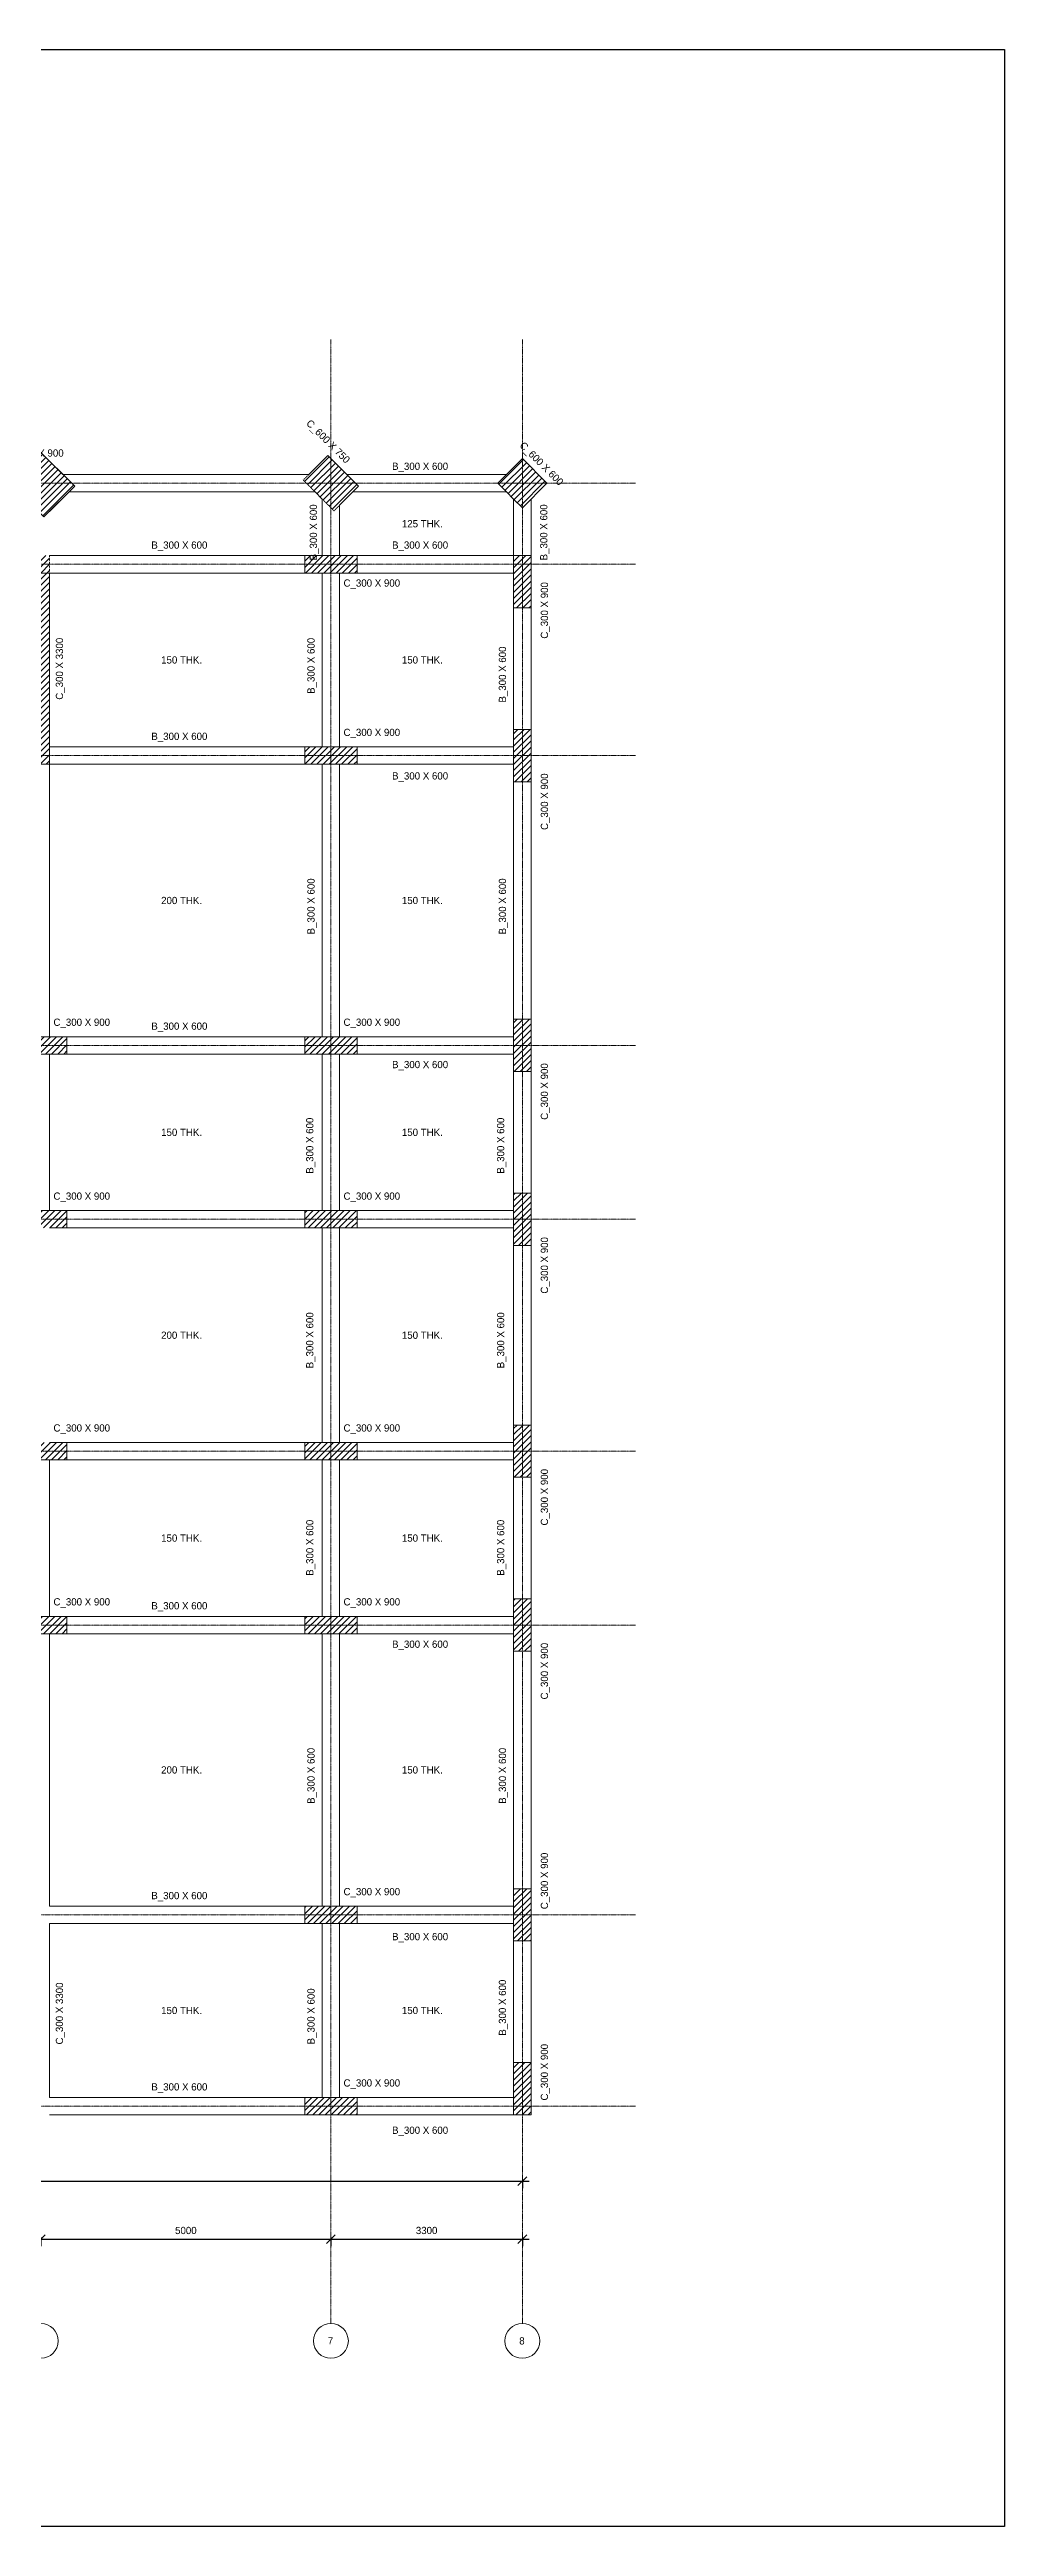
# Model space of a CAD drawing. Header units: millimetres. Extents: x -12446 to 395154, y -7552 to 35181.
# Drawn here: x 73560 to 90020, y -7552 to 35181 of the extents above; entities that cross this region are included whole.
import ezdxf

# ---------------------------------------------------------------- set-up
doc = ezdxf.new("R2010")
doc.units = ezdxf.units.MM
doc.header["$PDMODE"] = 35
doc.linetypes.add('Dash', pattern=[6.35, 3.175, -3.175])
doc.linetypes.add('Grid Line', pattern=[22.225, 12.7, -3.175, 3.175, -3.175])
for name, color, linetype, lineweight in [('A-ANNO-DIMS', 211, 'Continuous', 9), ('A-FLOR', 192, 'Continuous', 18), ('A-FLOR-IDEN', 11, 'Continuous', 9), ('Boundary', 40, 'Continuous', 30), ('S-BEAM', 12, 'Continuous', 18), ('S-BEAM-HDLN', 1, 'Dash', 18), ('S-BEAM-IDEN', 2, 'Continuous', 9), ('S-COLS', 52, 'Continuous', 18), ('S-COLS-IDEN', 171, 'Continuous', 9), ('S-GRID', 1, 'Continuous', 9), ('S-GRID-IDEN', 1, 'Continuous', 9)]:
    doc.layers.add(name, color=color, linetype=linetype, lineweight=lineweight)
doc.styles.add('JetBrains Mono', font='JetBrainsMono-VariableFont_wght.ttf', dxfattribs={"height": 125})
doc.dimstyles.new('Diagonal_-_2_5mm_JetBrains_Mono', dxfattribs={"dimscale": 304.8, "dimtxt": 176.918969, "dimasz": 0.492126, "dimexe": 0.393701, "dimexo": 0.246063, "dimgap": 0.287073, "dimtad": 1, "dimdec": 0, "dimzin": 0, "dimdsep": 46, "dimtxsty": 'JetBrains Mono', "dimblk1": 'OBLIQUE', "dimblk2": 'OBLIQUE', "dimsah": 1, "dimcen": 0.09, "dimdle": 0.393701, "dimazin": 0, "dimtfac": 1, "dimtdec": 4, "dimtix": 1, "dimtmove": 0, "dimatfit": 3, "dimfxl": 1, "dimtvp": 1, "dimtfill": 1, "dimtolj": 1, "dimtzin": 0, "dimarcsym": 2})
pattern_1 = [(45, (53410.466, 0), (-53.03301, 53.03301), [])]

# ---------------------------------------------------------------- blocks, each defined once
blk = doc.blocks.new('Grid - M_Grid Head - Circle-24584-01 1st Floor Lvl_')
at = {"layer": 'S-GRID-IDEN'}
blk.add_circle((0, 0), 6, dxfattribs=at)
blk = doc.blocks.new('_Oblique')
at = {"color": 0, "linetype": 'ByBlock', "lineweight": -2}
blk.add_line((-0.5, -0.5), (0.5, 0.5), dxfattribs=at)
blk = doc.blocks.new('*D110')
at = {"layer": 'A-ANNO-DIMS', "color": 0, "lineweight": -2, "transparency": 16777216}
for p, q in [((73290, -2597), (78530, -2597)), ((73410, -2566), (73410, -2717)), ((78410, -2566), (78410, -2717))]:
    blk.add_line(p, q, dxfattribs=at)
at = {"layer": 'Defpoints', "color": 0, "transparency": 16777216}
for p in [(73410, -2491), (78410, -2491), (78410, -2597)]:
    blk.add_point(p, dxfattribs=at)
at = {"layer": 'A-ANNO-DIMS', "color": 0, "lineweight": -2, "transparency": 16777216, "xscale": 150, "yscale": 150, "zscale": 150, "rotation": 180}
blk.add_blockref('_Oblique', (73410, -2597), dxfattribs=at)
at = {"layer": 'A-ANNO-DIMS', "color": 0, "lineweight": -2, "transparency": 16777216, "xscale": 150, "yscale": 150, "zscale": 150}
blk.add_blockref('_Oblique', (78410, -2597), dxfattribs=at)
at = {"layer": 'A-ANNO-DIMS', "color": 0, "transparency": 16777216, "insert": (75910, -2446), "char_height": 125, "width": 496.29, "attachment_point": 5, "style": 'JetBrains Mono', "bg_fill": 3, "box_fill_scale": 1.1, "bg_fill_color": 9, "bg_fill_true_color": 13158600, "bg_fill_transparency": 0}
blk.add_mtext('\\A1;5000', dxfattribs=at)
blk = doc.blocks.new('*D111')
at = {"layer": 'A-ANNO-DIMS', "color": 0, "lineweight": -2, "transparency": 16777216}
for p, q in [((78290, -2597), (81830, -2597)), ((78410, -2566), (78410, -2717)), ((81710, -2566), (81710, -2717))]:
    blk.add_line(p, q, dxfattribs=at)
at = {"layer": 'Defpoints', "color": 0, "transparency": 16777216}
for p in [(78410, -2491), (81710, -2491), (81710, -2597)]:
    blk.add_point(p, dxfattribs=at)
at = {"layer": 'A-ANNO-DIMS', "color": 0, "lineweight": -2, "transparency": 16777216, "xscale": 150, "yscale": 150, "zscale": 150, "rotation": 180}
blk.add_blockref('_Oblique', (78410, -2597), dxfattribs=at)
at = {"layer": 'A-ANNO-DIMS', "color": 0, "lineweight": -2, "transparency": 16777216, "xscale": 150, "yscale": 150, "zscale": 150}
blk.add_blockref('_Oblique', (81710, -2597), dxfattribs=at)
at = {"layer": 'A-ANNO-DIMS', "color": 0, "transparency": 16777216, "insert": (80060, -2446), "char_height": 125, "width": 496.29, "attachment_point": 5, "style": 'JetBrains Mono', "bg_fill": 3, "box_fill_scale": 1.1, "bg_fill_color": 9, "bg_fill_true_color": 13158600, "bg_fill_transparency": 0}
blk.add_mtext('\\A1;3300', dxfattribs=at)
blk = doc.blocks.new('*D121')
at = {"layer": 'A-ANNO-DIMS', "color": 0, "lineweight": -2, "transparency": 16777216}
for p, q in [((52990, -1597), (81830, -1597)), ((53110, -1566), (53110, -1717)), ((81710, -1566), (81710, -1717))]:
    blk.add_line(p, q, dxfattribs=at)
at = {"layer": 'Defpoints', "color": 0, "transparency": 16777216}
for p in [(53110, -1491), (81710, -1491), (81710, -1597)]:
    blk.add_point(p, dxfattribs=at)
at = {"layer": 'A-ANNO-DIMS', "color": 0, "lineweight": -2, "transparency": 16777216, "xscale": 150, "yscale": 150, "zscale": 150, "rotation": 180}
blk.add_blockref('_Oblique', (53110, -1597), dxfattribs=at)
at = {"layer": 'A-ANNO-DIMS', "color": 0, "lineweight": -2, "transparency": 16777216, "xscale": 150, "yscale": 150, "zscale": 150}
blk.add_blockref('_Oblique', (81710, -1597), dxfattribs=at)
at = {"layer": 'A-ANNO-DIMS', "color": 0, "transparency": 16777216, "insert": (67410, -1446), "char_height": 125, "width": 620.37, "attachment_point": 5, "style": 'JetBrains Mono', "bg_fill": 3, "box_fill_scale": 1.1, "bg_fill_color": 9, "bg_fill_true_color": 13158600, "bg_fill_transparency": 0}
blk.add_mtext('\\A1;28600', dxfattribs=at)

msp = doc.modelspace()

# ---------------------------------------------------------------- hatches: boundary and pattern name
at = {"layer": 'S-COLS'}
h = msp.add_hatch(dxfattribs=at)
h.set_pattern_fill('FP_1', color=8, style=0, pattern_type=2)
h.set_pattern_definition(pattern_1)
h.paths.add_polyline_path([(73463.5, 27116.6), (73993.8, 27647), (73357.4, 28283.4), (72827.1, 27753), (73446.1, 27134)])
h = msp.add_hatch(dxfattribs=at)
h.set_pattern_fill('FP_1', color=8, style=0, pattern_type=2)
h.set_pattern_definition(pattern_1)
h.paths.add_polyline_path([(78463.5, 27222.7), (78887.8, 27647), (78357.4, 28177.3), (77933.2, 27753), (78260.5, 27425.7)])
h = msp.add_hatch(dxfattribs=at)
h.set_pattern_fill('FP_1', color=8, style=0, pattern_type=2)
h.set_pattern_definition(pattern_1)
h.paths.add_polyline_path([(81710.5, 27275.7), (82134.7, 27700), (81710.5, 28124.3), (81286.2, 27700), (81560.5, 27425.7)])
h = msp.add_hatch(dxfattribs=at)
h.set_pattern_fill('FP_1', color=8, style=0, pattern_type=2)
h.set_pattern_definition(pattern_1)
h.paths.add_polyline_path([(73560.5, 26150), (73560.5, 26450), (61260.5, 26450), (61260.5, 26150), (71142.8, 26150)])
h = msp.add_hatch(dxfattribs=at)
h.set_pattern_fill('FP_1', color=8, style=0, pattern_type=2)
h.set_pattern_definition(pattern_1)
h.paths.add_polyline_path([(73560.5, 22850), (73560.5, 26150), (73260.5, 26150), (73260.5, 22850)])
h = msp.add_hatch(dxfattribs=at)
h.set_pattern_fill('FP_1', color=8, style=0, pattern_type=2)
h.set_pattern_definition(pattern_1)
h.paths.add_polyline_path([(78860.5, 26150), (78860.5, 26450), (77960.5, 26450), (77960.5, 26150), (78560.5, 26150)])
h = msp.add_hatch(dxfattribs=at)
h.set_pattern_fill('FP_1', color=8, style=0, pattern_type=2)
h.set_pattern_definition(pattern_1)
h.paths.add_polyline_path([(81860.5, 25550), (81860.5, 26450), (81560.5, 26450), (81560.5, 25550)])
h = msp.add_hatch(dxfattribs=at)
h.set_pattern_fill('FP_1', color=8, style=0, pattern_type=2)
h.set_pattern_definition(pattern_1)
h.paths.add_polyline_path([(78860.5, 22850), (78860.5, 23150), (77960.5, 23150), (77960.5, 22850), (78560.5, 22850)])
h = msp.add_hatch(dxfattribs=at)
h.set_pattern_fill('FP_1', color=8, style=0, pattern_type=2)
h.set_pattern_definition(pattern_1)
h.paths.add_polyline_path([(81560.5, 22550), (81860.5, 22550), (81860.5, 23450), (81560.5, 23450), (81560.5, 22850)])
h = msp.add_hatch(dxfattribs=at)
h.set_pattern_fill('FP_1', color=8, style=0, pattern_type=2)
h.set_pattern_definition(pattern_1)
h.paths.add_polyline_path([(81860.5, 17550), (81860.5, 18450), (81560.5, 18450), (81560.5, 17550)])
h = msp.add_hatch(dxfattribs=at)
h.set_pattern_fill('FP_1', color=8, style=0, pattern_type=2)
h.set_pattern_definition(pattern_1)
h.paths.add_polyline_path([(73560.5, 17850), (73860.5, 17850), (73860.5, 18150), (72960.5, 18150), (72960.5, 17850), (73260.5, 17850)])
h = msp.add_hatch(dxfattribs=at)
h.set_pattern_fill('FP_1', color=8, style=0, pattern_type=2)
h.set_pattern_definition(pattern_1)
h.paths.add_polyline_path([(78560.5, 17850), (78860.5, 17850), (78860.5, 18150), (77960.5, 18150), (77960.5, 17850), (78260.5, 17850)])
h = msp.add_hatch(dxfattribs=at)
h.set_pattern_fill('FP_1', color=8, style=0, pattern_type=2)
h.set_pattern_definition(pattern_1)
h.paths.add_polyline_path([(81560.5, 14550), (81860.5, 14550), (81860.5, 15450), (81560.5, 15450), (81560.5, 14850)])
h = msp.add_hatch(dxfattribs=at)
h.set_pattern_fill('FP_1', color=8, style=0, pattern_type=2)
h.set_pattern_definition(pattern_1)
h.paths.add_polyline_path([(73560.5, 14850), (73860.5, 14850), (73860.5, 15150), (72960.5, 15150), (72960.5, 14850), (73260.5, 14850)])
h = msp.add_hatch(dxfattribs=at)
h.set_pattern_fill('FP_1', color=8, style=0, pattern_type=2)
h.set_pattern_definition(pattern_1)
h.paths.add_polyline_path([(78860.5, 14850), (78860.5, 15150), (77960.5, 15150), (77960.5, 14850), (78560.5, 14850)])
h = msp.add_hatch(dxfattribs=at)
h.set_pattern_fill('FP_1', color=8, style=0, pattern_type=2)
h.set_pattern_definition(pattern_1)
h.paths.add_polyline_path([(73860.5, 10850), (73860.5, 11150), (72960.5, 11150), (72960.5, 10850), (73560.5, 10850)])
h = msp.add_hatch(dxfattribs=at)
h.set_pattern_fill('FP_1', color=8, style=0, pattern_type=2)
h.set_pattern_definition(pattern_1)
h.paths.add_polyline_path([(78260.5, 10850), (78860.5, 10850), (78860.5, 11150), (77960.5, 11150), (77960.5, 10850)])
h = msp.add_hatch(dxfattribs=at)
h.set_pattern_fill('FP_1', color=8, style=0, pattern_type=2)
h.set_pattern_definition(pattern_1)
h.paths.add_polyline_path([(81560.5, 10550), (81860.5, 10550), (81860.5, 11450), (81560.5, 11450), (81560.5, 10850)])
h = msp.add_hatch(dxfattribs=at)
h.set_pattern_fill('FP_1', color=8, style=0, pattern_type=2)
h.set_pattern_definition(pattern_1)
h.paths.add_polyline_path([(73860.5, 7850), (73860.5, 8150), (72960.5, 8150), (72960.5, 7850), (73560.5, 7850)])
h = msp.add_hatch(dxfattribs=at)
h.set_pattern_fill('FP_1', color=8, style=0, pattern_type=2)
h.set_pattern_definition(pattern_1)
h.paths.add_polyline_path([(78860.5, 7850), (78860.5, 8150), (77960.5, 8150), (77960.5, 7850), (78560.5, 7850)])
h = msp.add_hatch(dxfattribs=at)
h.set_pattern_fill('FP_1', color=8, style=0, pattern_type=2)
h.set_pattern_definition(pattern_1)
h.paths.add_polyline_path([(81560.5, 7550), (81860.5, 7550), (81860.5, 8450), (81560.5, 8450), (81560.5, 7850)])
h = msp.add_hatch(dxfattribs=at)
h.set_pattern_fill('FP_1', color=8, style=0, pattern_type=2)
h.set_pattern_definition(pattern_1)
h.paths.add_polyline_path([(81560.5, 2550), (81860.5, 2550), (81860.5, 3450), (81560.5, 3450), (81560.5, 2850)])
h = msp.add_hatch(dxfattribs=at)
h.set_pattern_fill('FP_1', color=8, style=0, pattern_type=2)
h.set_pattern_definition(pattern_1)
h.paths.add_polyline_path([(78860.5, 2850), (78860.5, 3150), (77960.5, 3150), (77960.5, 2850), (78560.5, 2850)])
h = msp.add_hatch(dxfattribs=at)
h.set_pattern_fill('FP_1', color=8, style=0, pattern_type=2)
h.set_pattern_definition(pattern_1)
h.paths.add_polyline_path([(81860.5, -450), (81860.5, 450), (81560.5, 450), (81560.5, -450)])
h = msp.add_hatch(dxfattribs=at)
h.set_pattern_fill('FP_1', color=8, style=0, pattern_type=2)
h.set_pattern_definition(pattern_1)
h.paths.add_polyline_path([(78860.5, -450), (78860.5, -150), (77960.5, -150), (77960.5, -450)])

# ---------------------------------------------------------------- linework, layer by layer
at = {"layer": 'A-FLOR'}
for p, q in [((78790.8, 27550), (78560.5, 27319.7)), ((81436.2, 27550), (78790.8, 27550)), ((81560.5, 27425.7), (81436.2, 27550)), ((81560.5, 26450), (81560.5, 27425.7)), ((78560.5, 27319.7), (78560.5, 26450)), ((73560.5, 26150), (73560.5, 23150)), ((78260.5, 26150), (73560.5, 26150)), ((78260.5, 23150), (78260.5, 26150)), ((78560.5, 26450), (81560.5, 26450)), ((78560.5, 26150), (78560.5, 23150)), ((81560.5, 26150), (78560.5, 26150)), ((81560.5, 23150), (81560.5, 26150)), ((73560.5, 23150), (78260.5, 23150)), ((78560.5, 23150), (81560.5, 23150)), ((73560.5, 22850), (73560.5, 18150)), ((78260.5, 22850), (73560.5, 22850)), ((78260.5, 18150), (78260.5, 22850)), ((78560.5, 22850), (78560.5, 18150)), ((81560.5, 22850), (78560.5, 22850)), ((81560.5, 18150), (81560.5, 22850)), ((73560.5, 18150), (78260.5, 18150)), ((78560.5, 18150), (81560.5, 18150)), ((73560.5, 17850), (73560.5, 15150)), ((78260.5, 17850), (73560.5, 17850)), ((78260.5, 15150), (78260.5, 17850)), ((78560.5, 17850), (78560.5, 15150)), ((81560.5, 17850), (78560.5, 17850)), ((81560.5, 15150), (81560.5, 17850)), ((73560.5, 15150), (78260.5, 15150)), ((78560.5, 15150), (81560.5, 15150)), ((78260.5, 14850), (73560.5, 14850)), ((78260.5, 11150), (78260.5, 14850)), ((81560.5, 14850), (78560.5, 14850)), ((78560.5, 14850), (78560.5, 11150)), ((81560.5, 11150), (81560.5, 14850)), ((73560.5, 11150), (78260.5, 11150)), ((78560.5, 11150), (81560.5, 11150)), ((78260.5, 10850), (73560.5, 10850)), ((73560.5, 10850), (73560.5, 8150)), ((78260.5, 8150), (78260.5, 10850)), ((81560.5, 10850), (78560.5, 10850)), ((78560.5, 10850), (78560.5, 8150)), ((81560.5, 8150), (81560.5, 10850)), ((73560.5, 8150), (78260.5, 8150)), ((78560.5, 8150), (81560.5, 8150)), ((78260.5, 7850), (73560.5, 7850)), ((73560.5, 7850), (73560.5, 3150)), ((78260.5, 3150), (78260.5, 7850)), ((81560.5, 7850), (78560.5, 7850)), ((78560.5, 7850), (78560.5, 3150)), ((81560.5, 3150), (81560.5, 7850)), ((73560.5, 3150), (78260.5, 3150)), ((78560.5, 3150), (81560.5, 3150)), ((78260.5, 2850), (73560.5, 2850)), ((73560.5, 2850), (73560.5, -150)), ((78260.5, -150), (78260.5, 2850)), ((81560.5, 2850), (78560.5, 2850)), ((78560.5, 2850), (78560.5, -150)), ((81560.5, -150), (81560.5, 2850)), ((73560.5, -150), (78260.5, -150)), ((78560.5, -150), (81560.5, -150))]:
    msp.add_line(p, q, dxfattribs=at)
at = {"layer": 'S-BEAM'}
for p, q in [((78030.1, 27850), (73790.8, 27850)), ((78684.7, 27850), (78887.8, 27647)), ((81436.2, 27850), (78684.7, 27850)), ((81286.2, 27700), (81436.2, 27850)), ((73896.9, 27550), (78136.2, 27550)), ((78260.5, 27425.7), (78260.5, 26450)), ((78887.8, 27647), (78790.8, 27550)), ((78790.8, 27550), (81436.2, 27550)), ((81436.2, 27550), (81286.2, 27700)), ((81710.5, 27275.7), (81560.5, 27425.7)), ((81560.5, 27425.7), (81560.5, 26450)), ((81860.5, 27425.7), (81710.5, 27275.7)), ((81860.5, 26450), (81860.5, 27425.7)), ((78560.5, 26450), (78560.5, 27319.7)), ((77960.5, 26450), (73560.5, 26450)), ((73560.5, 26150), (77960.5, 26150)), ((77960.5, 26150), (77960.5, 26450)), ((78260.5, 26450), (78560.5, 26450)), ((78560.5, 26150), (78260.5, 26150)), ((78260.5, 26150), (78260.5, 23150)), ((78560.5, 23150), (78560.5, 26150)), ((78860.5, 26450), (78860.5, 26150)), ((81560.5, 26450), (78860.5, 26450)), ((78860.5, 26150), (81560.5, 26150)), ((81560.5, 26150), (81560.5, 26450)), ((81560.5, 26450), (81860.5, 26450)), ((81860.5, 25550), (81560.5, 25550)), ((81560.5, 25550), (81560.5, 23450)), ((81860.5, 23450), (81860.5, 25550)), ((73560.5, 23150), (73560.5, 22850)), ((77960.5, 23150), (73560.5, 23150)), ((77960.5, 22850), (77960.5, 23150)), ((78260.5, 23150), (78560.5, 23150)), ((78860.5, 23150), (78860.5, 22850)), ((81560.5, 23150), (78860.5, 23150)), ((81560.5, 23450), (81860.5, 23450)), ((81560.5, 22850), (81560.5, 23150)), ((73560.5, 22850), (77960.5, 22850)), ((78560.5, 22850), (78260.5, 22850)), ((78260.5, 22850), (78260.5, 18150)), ((78560.5, 18150), (78560.5, 22850)), ((78860.5, 22850), (81560.5, 22850)), ((81860.5, 22550), (81560.5, 22550)), ((81560.5, 22550), (81560.5, 18450)), ((81860.5, 18450), (81860.5, 22550)), ((81560.5, 18450), (81860.5, 18450)), ((73860.5, 18150), (73860.5, 17850)), ((77960.5, 18150), (73860.5, 18150)), ((77960.5, 17850), (77960.5, 18150)), ((78260.5, 18150), (78560.5, 18150)), ((78860.5, 18150), (78860.5, 17850)), ((81560.5, 18150), (78860.5, 18150)), ((81560.5, 17850), (81560.5, 18150)), ((73860.5, 17850), (77960.5, 17850)), ((78560.5, 17850), (78260.5, 17850)), ((78260.5, 17850), (78260.5, 15150)), ((78560.5, 15150), (78560.5, 17850)), ((78860.5, 17850), (81560.5, 17850)), ((81860.5, 17550), (81560.5, 17550)), ((81560.5, 17550), (81560.5, 15450)), ((81860.5, 15450), (81860.5, 17550)), ((81560.5, 15450), (81860.5, 15450)), ((73860.5, 15150), (73860.5, 14850)), ((77960.5, 15150), (73860.5, 15150)), ((77960.5, 14850), (77960.5, 15150)), ((78260.5, 15150), (78560.5, 15150)), ((78860.5, 15150), (78860.5, 14850)), ((81560.5, 15150), (78860.5, 15150)), ((81560.5, 14850), (81560.5, 15150)), ((73860.5, 14850), (77960.5, 14850)), ((78560.5, 14850), (78260.5, 14850)), ((78260.5, 14850), (78260.5, 11150)), ((78560.5, 11150), (78560.5, 14850)), ((78860.5, 14850), (81560.5, 14850)), ((81860.5, 14550), (81560.5, 14550)), ((81560.5, 14550), (81560.5, 11450)), ((81860.5, 11450), (81860.5, 14550)), ((73860.5, 11150), (73860.5, 10850)), ((77960.5, 11150), (73860.5, 11150)), ((77960.5, 10850), (77960.5, 11150)), ((78260.5, 11150), (78560.5, 11150)), ((78860.5, 11150), (78860.5, 10850)), ((81560.5, 11150), (78860.5, 11150)), ((81560.5, 11450), (81860.5, 11450)), ((81560.5, 10850), (81560.5, 11150)), ((73860.5, 10850), (77960.5, 10850)), ((78560.5, 10850), (78260.5, 10850)), ((78260.5, 10850), (78260.5, 8150)), ((78560.5, 8150), (78560.5, 10850)), ((78860.5, 10850), (81560.5, 10850)), ((81860.5, 10550), (81560.5, 10550)), ((81560.5, 10550), (81560.5, 8450)), ((81860.5, 8450), (81860.5, 10550)), ((73860.5, 8150), (73860.5, 7850)), ((77960.5, 8150), (73860.5, 8150)), ((77960.5, 7850), (77960.5, 8150)), ((78260.5, 8150), (78560.5, 8150)), ((78860.5, 8150), (78860.5, 7850)), ((81560.5, 8150), (78860.5, 8150)), ((81560.5, 8450), (81860.5, 8450)), ((81560.5, 7850), (81560.5, 8150)), ((73860.5, 7850), (77960.5, 7850)), ((78560.5, 7850), (78260.5, 7850)), ((78260.5, 7850), (78260.5, 3150)), ((78560.5, 3150), (78560.5, 7850)), ((78860.5, 7850), (81560.5, 7850)), ((81860.5, 7550), (81560.5, 7550)), ((81560.5, 7550), (81560.5, 3450)), ((81860.5, 3450), (81860.5, 7550)), ((81560.5, 3450), (81860.5, 3450)), ((77960.5, 3150), (73560.5, 3150)), ((77960.5, 2850), (77960.5, 3150)), ((78260.5, 3150), (78560.5, 3150)), ((78860.5, 3150), (78860.5, 2850)), ((81560.5, 3150), (78860.5, 3150)), ((81560.5, 2850), (81560.5, 3150)), ((73560.5, 2850), (77960.5, 2850)), ((78560.5, 2850), (78260.5, 2850)), ((78260.5, 2850), (78260.5, -150)), ((78560.5, -150), (78560.5, 2850)), ((78860.5, 2850), (81560.5, 2850)), ((81860.5, 2550), (81560.5, 2550)), ((81560.5, 2550), (81560.5, 450)), ((81860.5, 450), (81860.5, 2550)), ((81560.5, 450), (81860.5, 450)), ((77960.5, -150), (73560.5, -150)), ((77960.5, -450), (77960.5, -150)), ((78260.5, -150), (78560.5, -150)), ((78860.5, -150), (78860.5, -450)), ((81560.5, -150), (78860.5, -150)), ((81560.5, -450), (81560.5, -150)), ((73560.5, -450), (77960.5, -450)), ((78860.5, -450), (81560.5, -450))]:
    msp.add_line(p, q, dxfattribs=at)
at = {"layer": 'S-BEAM-HDLN'}
for p, q in [((73993.8, 27647), (73790.8, 27850)), ((78030.1, 27850), (77933.2, 27753)), ((73896.9, 27550), (73993.8, 27647)), ((77933.2, 27753), (78136.2, 27550)), ((78260.5, 27425.7), (78463.5, 27222.7)), ((78463.5, 27222.7), (78560.5, 27319.7)), ((73560.5, 26150), (73560.5, 26450))]:
    msp.add_line(p, q, dxfattribs=at)
at = {"layer": 'S-COLS'}
for p, q in [((73357.4, 28283.4), (73790.8, 27850)), ((78030.1, 27850), (78357.4, 28177.3)), ((78357.4, 28177.3), (78887.8, 27647)), ((81286.2, 27700), (81710.5, 28124.3)), ((81710.5, 28124.3), (82134.7, 27700)), ((73896.9, 27550), (73560.5, 27213.6)), ((78260.5, 27425.7), (78136.2, 27550)), ((78790.8, 27550), (78560.5, 27319.7)), ((78887.8, 27647), (78790.8, 27550)), ((81436.2, 27550), (81286.2, 27700)), ((81560.5, 27425.7), (81436.2, 27550)), ((81710.5, 27275.7), (81560.5, 27425.7)), ((82134.7, 27700), (81710.5, 27275.7)), ((73560.5, 26150), (61260.5, 26150)), ((73260.5, 26150), (73560.5, 26150)), ((73560.5, 26150), (73560.5, 22850)), ((77960.5, 26450), (78560.5, 26450)), ((77960.5, 26150), (77960.5, 26450)), ((78260.5, 26150), (77960.5, 26150)), ((78560.5, 26150), (78260.5, 26150)), ((78560.5, 26450), (78860.5, 26450)), ((78860.5, 26150), (78560.5, 26150)), ((78860.5, 26450), (78860.5, 26150)), ((81560.5, 26450), (81860.5, 26450)), ((81560.5, 26150), (81560.5, 26450)), ((81560.5, 25550), (81560.5, 26150)), ((81860.5, 26450), (81860.5, 25550)), ((81860.5, 25550), (81560.5, 25550)), ((77960.5, 23150), (78260.5, 23150)), ((77960.5, 22850), (77960.5, 23150)), ((78260.5, 23150), (78560.5, 23150)), ((78560.5, 23150), (78860.5, 23150)), ((78860.5, 23150), (78860.5, 22850)), ((81560.5, 23450), (81860.5, 23450)), ((81560.5, 23150), (81560.5, 23450)), ((81560.5, 22850), (81560.5, 23150)), ((81860.5, 23450), (81860.5, 22550)), ((73560.5, 22850), (73260.5, 22850)), ((78260.5, 22850), (77960.5, 22850)), ((78560.5, 22850), (78260.5, 22850)), ((78860.5, 22850), (78560.5, 22850)), ((81560.5, 22550), (81560.5, 22850)), ((81860.5, 22550), (81560.5, 22550)), ((81560.5, 18450), (81860.5, 18450)), ((81560.5, 18150), (81560.5, 18450)), ((81860.5, 18450), (81860.5, 17550)), ((73260.5, 18150), (73560.5, 18150)), ((73560.5, 18150), (73860.5, 18150)), ((73860.5, 18150), (73860.5, 17850)), ((77960.5, 18150), (78260.5, 18150)), ((77960.5, 17850), (77960.5, 18150)), ((78260.5, 18150), (78560.5, 18150)), ((78560.5, 18150), (78860.5, 18150)), ((78860.5, 18150), (78860.5, 17850)), ((81560.5, 17850), (81560.5, 18150)), ((73560.5, 17850), (73260.5, 17850)), ((73860.5, 17850), (73560.5, 17850)), ((78260.5, 17850), (77960.5, 17850)), ((78560.5, 17850), (78260.5, 17850)), ((78860.5, 17850), (78560.5, 17850)), ((81560.5, 17550), (81560.5, 17850)), ((81860.5, 17550), (81560.5, 17550)), ((81560.5, 15450), (81860.5, 15450)), ((81560.5, 15150), (81560.5, 15450)), ((81860.5, 15450), (81860.5, 14550)), ((73260.5, 15150), (73560.5, 15150)), ((73560.5, 15150), (73860.5, 15150)), ((73860.5, 15150), (73860.5, 14850)), ((77960.5, 15150), (78260.5, 15150)), ((77960.5, 14850), (77960.5, 15150)), ((78260.5, 15150), (78560.5, 15150)), ((78560.5, 15150), (78860.5, 15150)), ((78860.5, 15150), (78860.5, 14850)), ((81560.5, 14850), (81560.5, 15150)), ((73860.5, 14850), (73560.5, 14850)), ((78260.5, 14850), (77960.5, 14850)), ((78560.5, 14850), (78260.5, 14850)), ((78860.5, 14850), (78560.5, 14850)), ((81560.5, 14550), (81560.5, 14850)), ((81860.5, 14550), (81560.5, 14550)), ((73560.5, 11150), (73860.5, 11150)), ((73860.5, 11150), (73860.5, 10850)), ((77960.5, 11150), (78260.5, 11150)), ((77960.5, 10850), (77960.5, 11150)), ((78260.5, 11150), (78560.5, 11150)), ((78560.5, 11150), (78860.5, 11150)), ((78860.5, 11150), (78860.5, 10850)), ((81560.5, 11450), (81860.5, 11450)), ((81560.5, 11150), (81560.5, 11450)), ((81560.5, 10850), (81560.5, 11150)), ((81860.5, 11450), (81860.5, 10550)), ((73560.5, 10850), (73260.5, 10850)), ((73860.5, 10850), (73560.5, 10850)), ((78260.5, 10850), (77960.5, 10850)), ((78560.5, 10850), (78260.5, 10850)), ((78860.5, 10850), (78560.5, 10850)), ((81560.5, 10550), (81560.5, 10850)), ((81860.5, 10550), (81560.5, 10550)), ((73260.5, 8150), (73560.5, 8150)), ((73560.5, 8150), (73860.5, 8150)), ((73860.5, 8150), (73860.5, 7850)), ((77960.5, 8150), (78260.5, 8150)), ((77960.5, 7850), (77960.5, 8150)), ((78260.5, 8150), (78560.5, 8150)), ((78560.5, 8150), (78860.5, 8150)), ((78860.5, 8150), (78860.5, 7850)), ((81560.5, 8450), (81860.5, 8450)), ((81560.5, 8150), (81560.5, 8450)), ((81560.5, 7850), (81560.5, 8150)), ((81860.5, 8450), (81860.5, 7550)), ((73560.5, 7850), (73260.5, 7850)), ((73860.5, 7850), (73560.5, 7850)), ((78260.5, 7850), (77960.5, 7850)), ((78560.5, 7850), (78260.5, 7850)), ((78860.5, 7850), (78560.5, 7850)), ((81560.5, 7550), (81560.5, 7850)), ((81860.5, 7550), (81560.5, 7550)), ((81560.5, 3450), (81860.5, 3450)), ((81560.5, 3150), (81560.5, 3450)), ((81860.5, 3450), (81860.5, 2550)), ((77960.5, 3150), (78260.5, 3150)), ((77960.5, 2850), (77960.5, 3150)), ((78260.5, 3150), (78560.5, 3150)), ((78560.5, 3150), (78860.5, 3150)), ((78860.5, 3150), (78860.5, 2850)), ((81560.5, 2850), (81560.5, 3150)), ((78260.5, 2850), (77960.5, 2850)), ((78560.5, 2850), (78260.5, 2850)), ((78860.5, 2850), (78560.5, 2850)), ((81560.5, 2550), (81560.5, 2850)), ((81860.5, 2550), (81560.5, 2550)), ((81560.5, 450), (81860.5, 450)), ((81560.5, -150), (81560.5, 450)), ((81860.5, 450), (81860.5, -450)), ((77960.5, -150), (78260.5, -150)), ((77960.5, -450), (77960.5, -150)), ((78260.5, -150), (78560.5, -150)), ((78560.5, -150), (78860.5, -150)), ((78860.5, -150), (78860.5, -450)), ((81560.5, -450), (81560.5, -150)), ((78860.5, -450), (77960.5, -450)), ((81860.5, -450), (81560.5, -450))]:
    msp.add_line(p, q, dxfattribs=at)
msp.add_lwpolyline([(73463.5, 27116.6), (73993.8, 27647), (73357.4, 28283.4), (72827.1, 27753)], close=True, dxfattribs=at)
at = {"layer": 'S-GRID', "linetype": 'Grid Line'}
for p, q in [((83662.9, 27700), (49724.6, 27700)), ((83662.9, 26300), (49724.6, 26300)), ((83662.9, 23000), (49724.6, 23000)), ((83662.9, 18000), (49724.6, 18000)), ((83662.9, 15000), (49724.6, 15000)), ((83662.9, 11000), (49724.6, 11000)), ((83662.9, 8000), (49724.6, 8000)), ((83662.9, 3000), (49724.6, 3000)), ((83662.9, -300), (49724.6, -300))]:
    msp.add_line(p, q, dxfattribs=at)

# ---------------------------------------------------------------- block references
at = {"layer": 'S-GRID-IDEN', "xscale": 49.99999999999998, "yscale": 49.99999999999998, "zscale": 49.99999999999998, "rotation": 180}
for p in [(73410.5, -4350.9), (78410.5, -4350.9), (81710.5, -4350.9)]:
    msp.add_blockref('Grid - M_Grid Head - Circle-24584-01 1st Floor Lvl_', p, dxfattribs=at)

# ---------------------------------------------------------------- texts
at = {"layer": 'A-FLOR-IDEN', "char_height": 125, "width": 1026.16, "attachment_point": 1, "style": 'JetBrains Mono'}
for s, insert in [('125 THK.', (79633.5, 27063)), ('150 THK.', (75483.5, 24713)), ('150 THK.', (79633.5, 24713)), ('200 THK.', (75483.5, 20563)), ('150 THK.', (79633.5, 20563)), ('150 THK.', (75483.5, 16563)), ('150 THK.', (79633.5, 16563)), ('200 THK.', (75483.5, 13063)), ('150 THK.', (79633.5, 13063)), ('150 THK.', (75483.5, 9563)), ('150 THK.', (79633.5, 9563)), ('200 THK.', (75483.5, 5563)), ('150 THK.', (79633.5, 5563)), ('150 THK.', (75483.5, 1413)), ('150 THK.', (79633.5, 1413))]:
    msp.add_mtext(s, dxfattribs=dict(at, insert=insert))
at = {"layer": 'S-BEAM-IDEN', "char_height": 125, "width": 1410.97, "attachment_point": 1, "style": 'JetBrains Mono'}
for insert in [(79464.3, 28054.1), (75314.3, 26694.8), (79464.3, 26694.8), (75314.3, 23394.8), (79464.3, 22712.2), (75314.3, 18394.8), (79464.3, 17732.4), (75314.3, 8394.8), (79464.3, 7731.9), (75314.3, 3394.8), (79464.3, 2686.6), (75314.3, 94.8), (79464.3, -653.3)]:
    msp.add_mtext('B_300 X 600', dxfattribs=dict(at, insert=insert))
at = {"layer": 'S-BEAM-IDEN', "char_height": 125, "width": 1410.97, "attachment_point": 1, "rotation": 90, "style": 'JetBrains Mono'}
for insert in [(78045.2, 26368), (82016.5, 26368), (78004.4, 24065.1), (81304.4, 23915.1), (78004.4, 19915.1), (81304.4, 19915.1), (77983.2, 15786.9), (81273.2, 15786.9), (77983.2, 12429.3), (81273.2, 12429.3), (77983.2, 8849.9), (81273.2, 8849.9), (78004.4, 4915.1), (81304.4, 4915.1), (78004.4, 765.1), (81304.4, 915.1)]:
    msp.add_mtext('B_300 X 600', dxfattribs=dict(at, insert=insert))
at = {"layer": 'S-COLS-IDEN', "char_height": 125, "attachment_point": 1, "style": 'JetBrains Mono'}
for s, insert, width, rotation in [('C_600 X 750', (78063.1, 28809.6), 1410.97, 315), ('C_600 X 600', (81741.8, 28427.2), 1410.97, 315), ('C_300 X 900', (82027.8, 25017), 1410.97, 90), ('C_300 X 3300', (73667.8, 23964), 1539.24, 90), ('C_300 X 900', (82027.8, 21717), 1410.97, 90), ('C_300 X 900', (82027.8, 16717), 1410.97, 90), ('C_300 X 900', (82027.8, 13717), 1410.97, 90), ('C_300 X 900', (82027.8, 9717), 1410.97, 90), ('C_300 X 900', (82027.8, 6717), 1410.97, 90), ('C_300 X 900', (82027.8, 3097), 1410.97, 90), ('C_300 X 3300', (73667.8, 764), 1539.24, 90), ('C_300 X 900', (82027.8, -203), 1410.97, 90)]:
    msp.add_mtext(s, dxfattribs=dict(at, insert=insert, width=width, rotation=rotation))
at = {"layer": 'S-COLS-IDEN', "char_height": 125, "width": 1410.97, "attachment_point": 1, "style": 'JetBrains Mono'}
for s, insert in [('C_750 X 900', (72827.4, 28282.7)), ('C_300 X 900', (78627.4, 26039.8)), ('C_300 X 900', (78627.4, 23462.7)), ('C_300 X 900', (73627.4, 18462.7)), ('C_300 X 900', (78627.4, 18462.7)), ('C_300 X 900', (73627.4, 15462.7)), ('C_300 X 900', (78627.4, 15462.7)), ('C_300 X 900', (73627.4, 11462.7)), ('C_300 X 900', (78627.4, 11462.7)), ('C_300 X 900', (73627.4, 8462.7)), ('C_300 X 900', (78627.4, 8462.7)), ('C_300 X 900', (78627.4, 3462.7)), ('C_300 X 900', (78627.4, 162.7))]:
    msp.add_mtext(s, dxfattribs=dict(at, insert=insert))

# ---------------------------------------------------------------- next in the draw order: texts
at = {"layer": 'S-GRID-IDEN', "char_height": 125, "width": 128.27, "attachment_point": 1, "style": 'JetBrains Mono', "bg_fill": 3, "box_fill_scale": 1.25, "bg_fill_color": 9, "bg_fill_true_color": 13158600, "bg_fill_transparency": 0}
for s, insert in [('7', (78356, -4287.5)), ('8', (81656, -4287.5))]:
    msp.add_mtext(s, dxfattribs=dict(at, insert=insert))

# ---------------------------------------------------------------- next in the draw order: linework, layer by layer
at = {"layer": 'S-GRID', "linetype": 'Grid Line'}
for p, q in [((78410.5, 30181.3), (78410.5, -4050.9)), ((81710.5, 30181.3), (81710.5, -4050.9))]:
    msp.add_line(p, q, dxfattribs=at)

# ---------------------------------------------------------------- next in the draw order: dimensions: what is measured, and where the dimension line sits
at = {"layer": 'A-ANNO-DIMS'}
for base, p1, p2, override, picture, middle in [((81710.5, -1597.3), (53110.5, -1491.2), (81710.5, -1491.2), {"dimpost": '<>', "dimfxl": 28600}, '*D121', (67410.5, -1445.5)), ((78410.5, -2597.3), (73410.5, -2491.2), (78410.5, -2491.2), {"dimpost": '<>', "dimfxl": 5000}, '*D110', (75910.5, -2445.6))]:
    dim = msp.add_linear_dim(base=base, p1=p1, p2=p2, dimstyle='Diagonal_-_2_5mm_JetBrains_Mono', override=override, dxfattribs=at)
    dim.commit()
    dim.dimension.update_dxf_attribs({"geometry": picture, "text_midpoint": middle})

# ---------------------------------------------------------------- next in the draw order: dimensions: what is measured, and where the dimension line sits
dim = msp.add_linear_dim(base=(81710.5, -2597.3), p1=(78410.5, -2491.2), p2=(81710.5, -2491.2), dimstyle='Diagonal_-_2_5mm_JetBrains_Mono', override={"dimpost": '<>', "dimfxl": 3300}, dxfattribs=at)
dim.commit()
dim.dimension.update_dxf_attribs({"geometry": '*D111', "text_midpoint": (80060.5, -2445.6)})

# ---------------------------------------------------------------- next in the draw order: linework, layer by layer
at = {"layer": 'Boundary'}
msp.add_lwpolyline([(42681.4, 35181.3), (90020.2, 35181.3), (90020.2, -7551.8), (42681.4, -7551.8)], close=True, dxfattribs=at)

doc.saveas('drawing.dxf')
